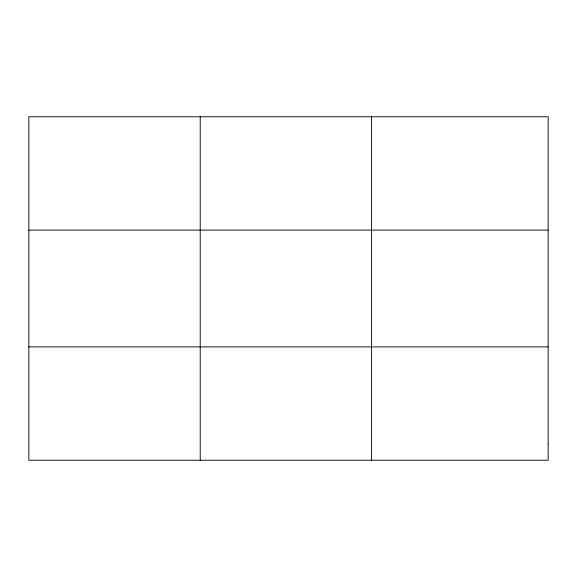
<?xml version="1.0" encoding="UTF-8"?>
<svg xmlns="http://www.w3.org/2000/svg" width="577" height="577" viewBox="0 0 577 577"><rect width="100%" height="100%" fill="white"/><g stroke="black" fill="none" stroke-linecap="round" stroke-linejoin="round"><path stroke-width="0.87" d="M200.219 116.77L200.219 460.23M371.588 116.77L371.588 460.23M28.85 230.115L548.15 230.115M28.85 346.885L548.15 346.885M548.15 444.038L548.15 460.23L28.85 460.23L28.85 116.77L548.15 116.77L548.15 444.038"/></g></svg>
